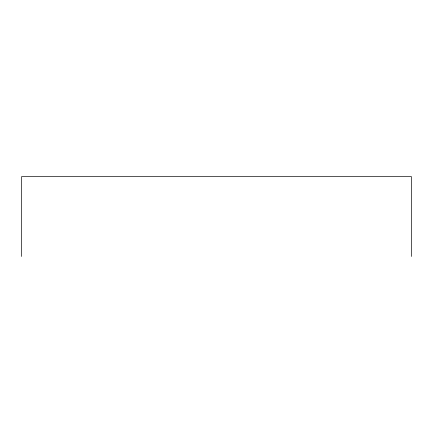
<?xml version="1.0" encoding="UTF-8"?>
<svg xmlns="http://www.w3.org/2000/svg" width="433" height="433" viewBox="0 0 433 433"><rect width="100%" height="100%" fill="white"/><g stroke="black" fill="none" stroke-linecap="round" stroke-linejoin="round"><path stroke-width="0.65" d="M411.35 256.455L411.35 176.545L21.65 176.545L21.65 256.455"/></g></svg>
